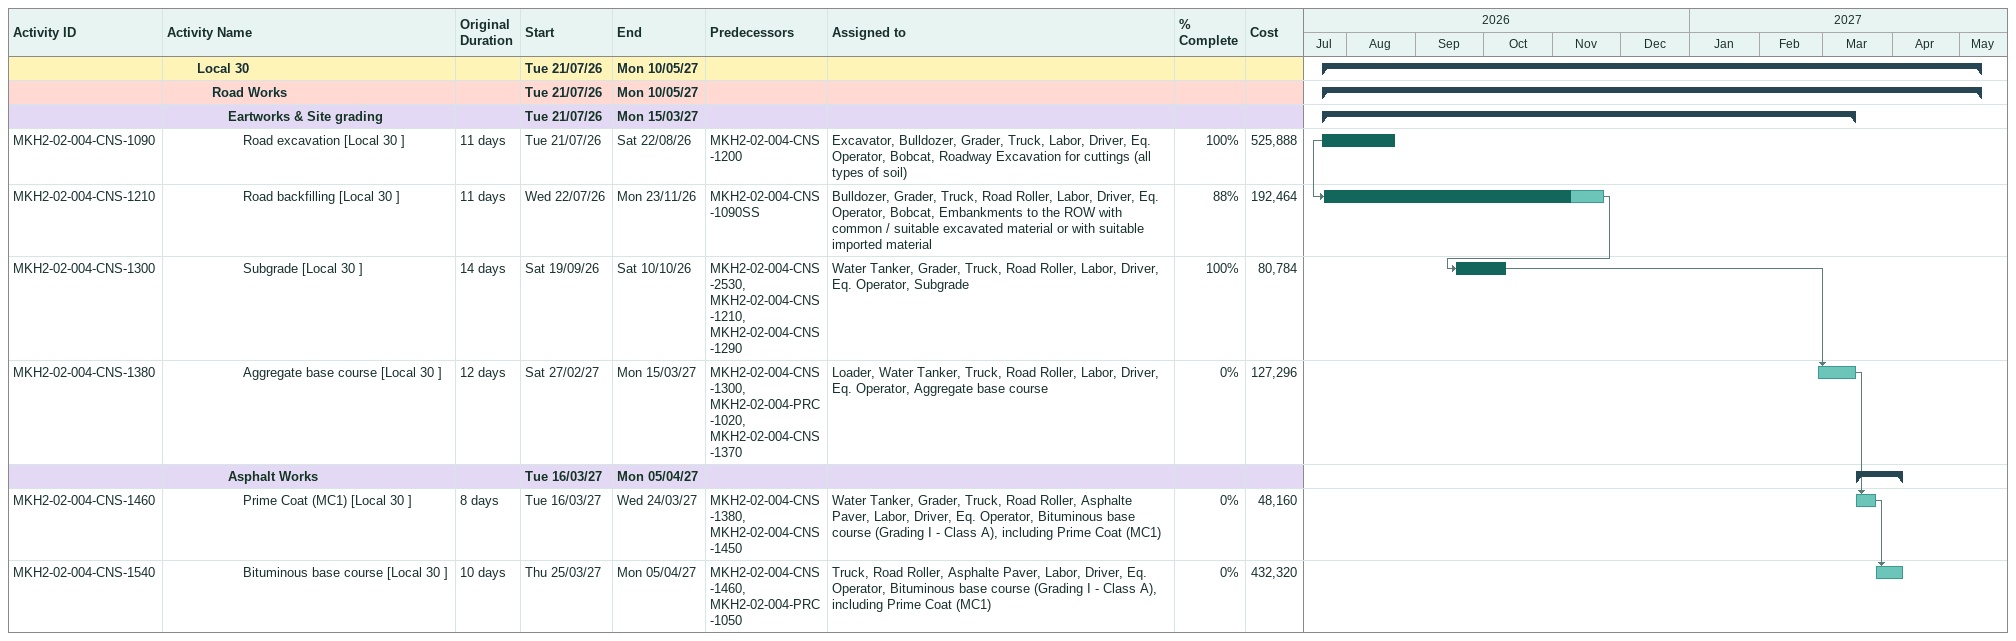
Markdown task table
| ID | Level | Task | Original duration | Start | Finish | Predecessors | Resources | % complete | Cost |
|---|---|---|---|---|---|---|---|---|---|
|  | 3 | **Local 30** |  | 2026-07-21 | 2027-05-10 |  |  |  |  |
|  | 4 | **Road Works** |  | 2026-07-21 | 2027-05-10 |  |  |  |  |
|  | 5 | **Eartworks & Site grading** |  | 2026-07-21 | 2027-03-15 |  |  |  |  |
| MKH2-02-004-CNS-1090 | 6 | Road excavation [Local 30 ] | 11d | 2026-07-21 | 2026-08-22 | MKH2-02-004-CNS-1200 | Excavator, Bulldozer, Grader, Truck, Labor, Driver, Eq. Operator, Bobcat, Roadway Excavation for cuttings (all types of soil) | 100 | 525888 |
| MKH2-02-004-CNS-1210 | 6 | Road backfilling [Local 30 ] | 11d | 2026-07-22 | 2026-11-23 | MKH2-02-004-CNS-1090SS | Bulldozer, Grader, Truck, Road Roller, Labor, Driver, Eq. Operator, Bobcat, Embankments to the ROW with common / suitable excavated material or with suitable imported material | 88 | 192464 |
| MKH2-02-004-CNS-1300 | 6 | Subgrade [Local 30 ] | 14d | 2026-09-19 | 2026-10-10 | MKH2-02-004-CNS-2530, MKH2-02-004-CNS-1210, MKH2-02-004-CNS-1290 | Water Tanker, Grader, Truck, Road Roller, Labor, Driver, Eq. Operator, Subgrade | 100 | 80784 |
| MKH2-02-004-CNS-1380 | 6 | Aggregate base course [Local 30 ] | 12d | 2027-02-27 | 2027-03-15 | MKH2-02-004-CNS-1300, MKH2-02-004-PRC-1020, MKH2-02-004-CNS-1370 | Loader, Water Tanker, Truck, Road Roller, Labor, Driver, Eq. Operator, Aggregate base course | 0 | 127296 |
|  | 5 | **Asphalt Works** |  | 2027-03-16 | 2027-04-05 |  |  |  |  |
| MKH2-02-004-CNS-1460 | 6 | Prime Coat (MC1) [Local 30 ] | 8d | 2027-03-16 | 2027-03-24 | MKH2-02-004-CNS-1380, MKH2-02-004-CNS-1450 | Water Tanker, Grader, Truck, Road Roller, Asphalte Paver, Labor, Driver, Eq. Operator, Bituminous base course (Grading I - Class A), including Prime Coat (MC1) | 0 | 48160 |
| MKH2-02-004-CNS-1540 | 6 | Bituminous base course [Local 30 ] | 10d | 2027-03-25 | 2027-04-05 | MKH2-02-004-CNS-1460, MKH2-02-004-PRC-1050 | Truck, Road Roller, Asphalte Paver, Labor, Driver, Eq. Operator, Bituminous base course (Grading I - Class A), including Prime Coat (MC1) | 0 | 432320 |
